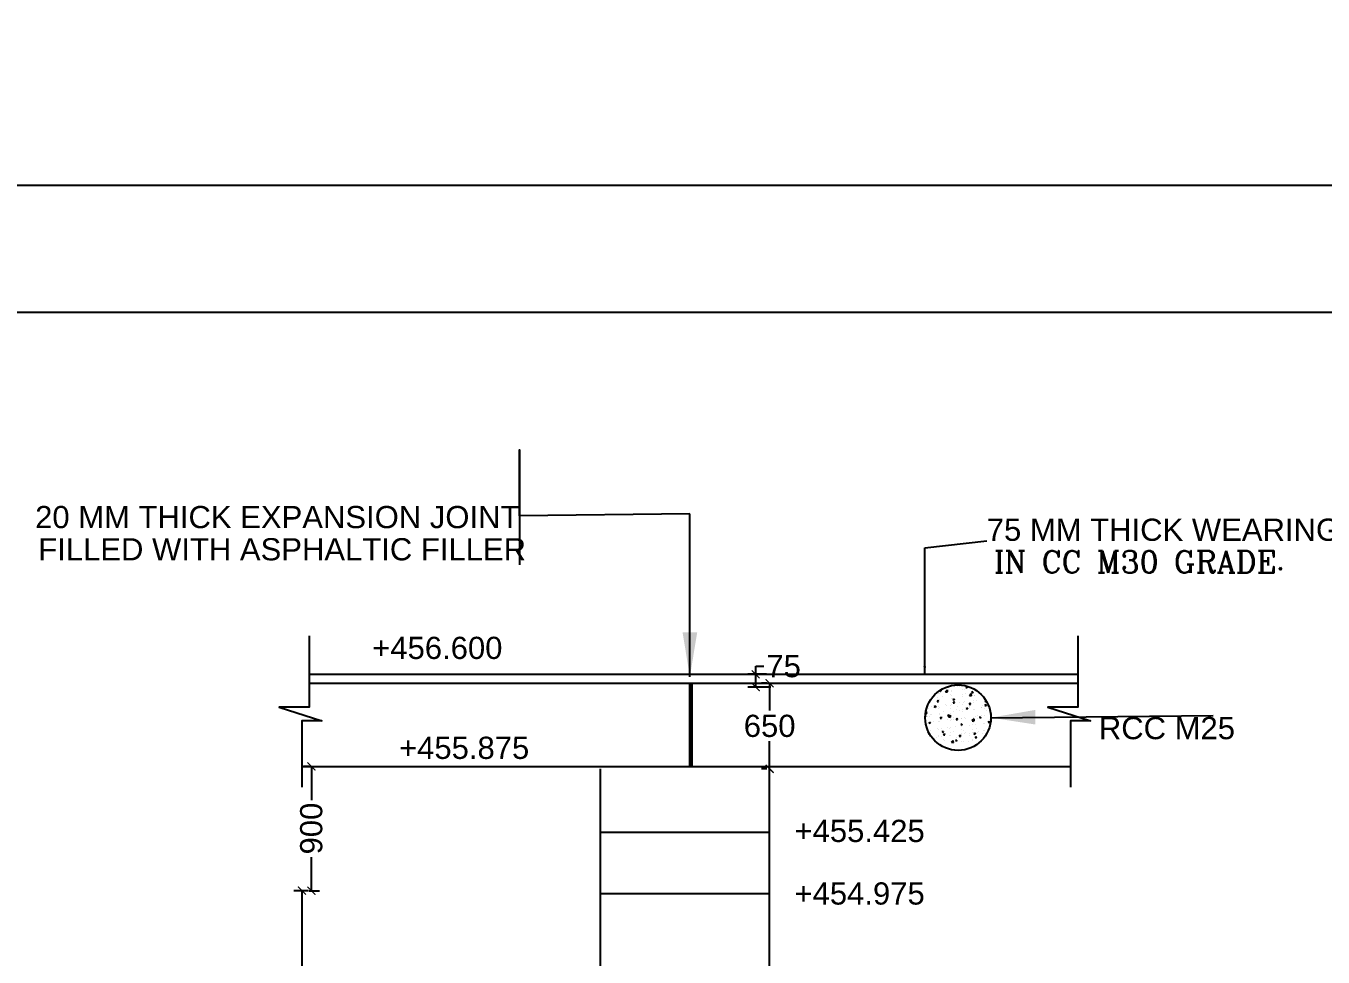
# Model space of a CAD drawing. Header units: inches. Extents: x 408 to 17534, y 396 to 10656.
# Drawn here: x 438.66 to 467.86, y 457.9 to 478.88 of the extents above; entities that cross this region are included whole.
import ezdxf

# ---------------------------------------------------------------- set-up
doc = ezdxf.new("R2010")
doc.units = ezdxf.units.IN
doc.header["$LTSCALE"] = 15
doc.header["$MEASUREMENT"] = 0
for name, color, linetype in [('DIMENSION', 255, 'Continuous'), ('DRAWING', 7, 'Continuous'), ('HATCH', 7, 'Continuous'), ('TEXT', 255, 'Continuous')]:
    doc.layers.add(name, color=color, linetype=linetype)
doc.styles.add('section', font='complex.shx', dxfattribs={"height": 2})
doc.styles.get("Standard").update_dxf_attribs({"font": 'ARIAL_1.TTF'})
doc.styles.add('TIMES NEW ROMAN', font='TIMES_1.TTF')
doc.dimstyles.new('dig', dxfattribs={"dimtxt": 0.1875, "dimasz": 0.18, "dimexe": 0.18, "dimexo": 0.0625, "dimgap": 0.09, "dimtad": 0, "dimtih": 1, "dimtoh": 1, "dimdec": 4, "dimzin": 0, "dimdsep": 46, "dimtxsty": 'Standard', "dimblk": 'ARCHTICK', "dimcen": 0.09, "dimadec": 0, "dimazin": 0, "dimtfac": 1, "dimtdec": 4, "dimtofl": 0, "dimtmove": 0, "dimatfit": 3, "dimldrblk": 'ARCHTICK', "dimfxl": 0, "dimtolj": 1, "dimtzin": 0, "dimarcsym": 0})
doc.dimstyles.new('ISO-25', dxfattribs={"dimtxt": 0.636364, "dimasz": 1, "dimexe": 1.25, "dimexo": 0.625, "dimtad": 0, "dimtih": 1, "dimtoh": 1, "dimlfac": 100, "dimtxsty": 'TIMES NEW ROMAN', "dimcen": 2.5, "dimadec": 0, "dimazin": 0, "dimtfac": 1, "dimtmove": 0, "dimatfit": 3, "dimfxl": 0, "dimarcsym": 0})
doc.dimstyles.get("Standard").update_dxf_attribs({"dimtxt": 0.18, "dimasz": 0.18, "dimexe": 0.18, "dimexo": 0.0625, "dimgap": 0.09, "dimtad": 0, "dimtih": 1, "dimtoh": 1, "dimdec": 4, "dimzin": 0, "dimdsep": 46, "dimtxsty": 'Standard', "dimcen": 0.09, "dimadec": 0, "dimazin": 0, "dimtfac": 1, "dimtdec": 4, "dimtofl": 0, "dimtmove": 0, "dimatfit": 3, "dimfxl": 0, "dimtolj": 1, "dimtzin": 0, "dimarcsym": 0})
picture_1 = doc.add_image_def('image2.jpg', size_in_pixel=(6332, 4524))

# ---------------------------------------------------------------- blocks, each defined once
blk = doc.blocks.new('_ArchTick')
at = {"color": 0, "linetype": 'ByBlock', "const_width": 0.15}
blk.add_lwpolyline([(-0.5, -0.5), (0.5, 0.5)], dxfattribs=at)
blk = doc.blocks.new('*D94')
at = {"layer": 'Defpoints', "color": 0, "ltscale": 0.02}
for p in [(445.099, 462.198), (444.976, 459.398), (445.084, 459.398)]:
    blk.add_point(p, dxfattribs=at)
at = {"layer": 'DIMENSION', "color": 0, "lineweight": -2, "ltscale": 0.02}
for p, q in [((445.037, 462.198), (444.904, 462.198)), ((445.084, 462.198), (445.084, 461.439)), ((445.084, 459.398), (445.084, 460.156)), ((445.038, 459.398), (445.264, 459.398))]:
    blk.add_line(p, q, dxfattribs=at)
at = {"layer": 'DIMENSION', "color": 0, "lineweight": -2, "ltscale": 0.02, "xscale": 0.18, "yscale": 0.18, "zscale": 0.18}
for p, rotation in [((445.084, 462.198), 90), ((445.084, 459.398), 270)]:
    blk.add_blockref('_ArchTick', p, dxfattribs=dict(at, rotation=rotation))
at = {"layer": 'DIMENSION', "color": 0, "ltscale": 0.02, "insert": (445.084, 460.798), "char_height": 0.5, "attachment_point": 5, "rotation": 90}
blk.add_mtext('\\A1;900', dxfattribs=at)
blk = doc.blocks.new('*D90')
at = {"layer": 'Defpoints', "color": 0, "ltscale": 0.02}
for p in [(444.872, 459.398), (445.084, 459.398), (444.793, 442.354)]:
    blk.add_point(p, dxfattribs=at)
at = {"layer": 'DIMENSION', "color": 0, "lineweight": -2, "ltscale": 0.02}
for p, q in [((445.021, 459.398), (444.692, 459.398)), ((444.872, 459.398), (444.872, 451.713)), ((444.872, 442.354), (444.872, 450.039)), ((444.855, 442.354), (445.052, 442.354))]:
    blk.add_line(p, q, dxfattribs=at)
at = {"layer": 'DIMENSION', "color": 0, "lineweight": -2, "ltscale": 0.02, "xscale": 0.18, "yscale": 0.18, "zscale": 0.18}
for p, rotation in [((444.872, 459.398), 90), ((444.872, 442.354), 270)]:
    blk.add_blockref('_ArchTick', p, dxfattribs=dict(at, rotation=rotation))
at = {"layer": 'DIMENSION', "color": 0, "ltscale": 0.02, "insert": (444.872, 450.876), "char_height": 0.5, "attachment_point": 5, "rotation": 90}
blk.add_mtext('\\A1;9316', dxfattribs=at)
blk = doc.blocks.new('*D97')
at = {"layer": 'Defpoints', "color": 0, "ltscale": 0.02}
for p in [(455.403, 464.073), (455.403, 464.073), (455.403, 462.144)]:
    blk.add_point(p, dxfattribs=at)
at = {"layer": 'DIMENSION', "color": 0, "lineweight": -2, "ltscale": 0.02}
for p, q in [((455.34, 464.073), (455.223, 464.073)), ((455.403, 464.073), (455.403, 463.454)), ((455.403, 462.144), (455.403, 462.763)), ((455.34, 462.144), (455.223, 462.144))]:
    blk.add_line(p, q, dxfattribs=at)
at = {"layer": 'DIMENSION', "color": 0, "lineweight": -2, "ltscale": 0.02, "xscale": 0.18, "yscale": 0.18, "zscale": 0.18}
for p, rotation in [((455.403, 464.073), 90), ((455.403, 462.144), 270)]:
    blk.add_blockref('_ArchTick', p, dxfattribs=dict(at, rotation=rotation))
at = {"layer": 'DIMENSION', "color": 0, "ltscale": 0.02, "insert": (455.403, 463.108), "char_height": 0.5, "attachment_point": 5}
blk.add_mtext('\\A1;650', dxfattribs=at)
blk = doc.blocks.new('*D98')
at = {"layer": 'Defpoints', "color": 0, "ltscale": 0.02}
for p in [(455.09, 464.273), (455.396, 464.273), (455.493, 463.983)]:
    blk.add_point(p, dxfattribs=at)
at = {"layer": 'DIMENSION', "color": 0, "lineweight": -2, "ltscale": 0.02}
for p, q in [((455.09, 464.273), (455.09, 464.453)), ((455.09, 464.453), (455.27, 464.453)), ((455.334, 464.273), (454.91, 464.273)), ((455.09, 463.983), (455.09, 464.273)), ((455.43, 463.983), (454.91, 463.983))]:
    blk.add_line(p, q, dxfattribs=at)
at = {"layer": 'DIMENSION', "color": 0, "lineweight": -2, "ltscale": 0.02, "xscale": 0.18, "yscale": 0.18, "zscale": 0.18}
for p, rotation in [((455.09, 464.273), 90), ((455.09, 463.983), 270)]:
    blk.add_blockref('_ArchTick', p, dxfattribs=dict(at, rotation=rotation))
at = {"layer": 'DIMENSION', "color": 0, "ltscale": 0.02, "insert": (455.718, 464.453), "char_height": 0.5, "attachment_point": 5}
blk.add_mtext('\\A1;75', dxfattribs=at)

msp = doc.modelspace()

# ---------------------------------------------------------------- linework, layer by layer
at = {"ltscale": 0.02}
msp.add_lwpolyline([(409.29096, 472.42941), (515.61234, 472.42941), (515.61234, 399.82977), (409.29096, 399.82977)], close=True, dxfattribs=at)
at = {"layer": 'DIMENSION', "ltscale": 0.02}
msp.add_lwpolyline([(449.76849, 467.8396), (449.76849, 469.3286), (449.76849, 466.73567)], dxfattribs=at)
at = {"layer": 'DRAWING', "ltscale": 0.02}
for points in [[(445.03726, 465.13761), (445.03726, 463.53541), (444.35938, 463.53541), (445.32194, 463.22387), (444.87024, 463.22387), (444.87024, 461.72979)], [(462.34394, 465.13761), (462.34394, 463.53541), (461.66606, 463.53541), (462.62862, 463.22387), (462.17692, 463.22387), (462.17692, 461.72979)], [(445.02163, 464.27304), (462.34394, 464.27304)], [(445.02163, 464.07285), (462.34394, 464.07285)], [(453.59583, 464.07285), (453.59583, 462.19816)], [(453.60205, 464.07285), (453.60205, 462.19816)], [(453.60827, 464.07285), (453.60827, 462.19816)], [(453.61449, 464.07285), (453.61449, 462.19816)], [(453.62071, 464.07285), (453.62071, 462.19816)], [(453.62693, 464.07285), (453.62693, 462.19816)], [(453.63315, 464.07285), (453.63315, 462.19816)], [(453.63937, 464.07285), (453.63937, 462.19816)], [(453.64559, 464.07285), (453.64559, 462.19816)], [(453.64559, 464.07285), (453.64559, 462.19816)], [(453.65181, 464.07285), (453.65181, 462.19816)], [(444.87024, 462.19816), (462.17692, 462.19816)], [(451.59125, 442.35434), (451.59125, 462.14401)], [(455.40267, 442.35434), (455.40267, 462.14401)], [(451.59125, 460.71338), (455.40267, 460.71338)], [(451.59125, 459.33493), (455.40267, 459.33493)]]:
    msp.add_lwpolyline(points, dxfattribs=at)
at = {"layer": 'HATCH', "linetype": 'Continuous', "ltscale": 0.02}
for p, q in [((459.20648, 463.82907), (459.20648, 463.82907)), ((459.21662, 463.83546), (459.21662, 463.83546)), ((459.23948, 463.90201), (459.2556, 463.89114)), ((459.2423, 463.86529), (459.2423, 463.86529)), ((459.25582, 463.89085), (459.26463, 463.91708)), ((459.36658, 463.88105), (459.40552, 463.92163)), ((459.36658, 463.88105), (459.41105, 463.87415)), ((459.41127, 463.87387), (459.40575, 463.92135)), ((459.43412, 463.96687), (459.43412, 463.96687)), ((459.47339, 463.81779), (459.47339, 463.81779)), ((459.49195, 463.7946), (459.49195, 463.7946)), ((459.49486, 463.8973), (459.49486, 463.8973)), ((459.50822, 463.88551), (459.50822, 463.88551)), ((459.62348, 463.99181), (459.62348, 463.99181)), ((459.67829, 464.00478), (459.67829, 464.00478)), ((459.7403, 463.80651), (459.7403, 463.80651)), ((459.75455, 463.93479), (459.75455, 463.93479)), ((459.79981, 463.93556), (459.79981, 463.93556)), ((459.80772, 463.83617), (459.80772, 463.83617)), ((459.82424, 463.97419), (459.8343, 463.98618)), ((459.82424, 463.97419), (459.85412, 463.97158)), ((459.85435, 463.97128), (459.85261, 463.98069)), ((459.9002, 463.79829), (459.93914, 463.83888)), ((459.9002, 463.79829), (459.94467, 463.79139)), ((459.93289, 463.85265), (459.93289, 463.85265)), ((459.94489, 463.79111), (459.93937, 463.83859)), ((459.94929, 463.86788), (459.9843, 463.88131)), ((459.94929, 463.86788), (459.97417, 463.8511)), ((459.97439, 463.8508), (459.98453, 463.88102)), ((460.00519, 463.80354), (460.00519, 463.80354)), ((460.00721, 463.79524), (460.00721, 463.79524)), ((458.94763, 463.51769), (458.94763, 463.51769)), ((459.04588, 463.55598), (459.04588, 463.55598)), ((459.10907, 463.54534), (459.14408, 463.55878)), ((459.10907, 463.54534), (459.13394, 463.52857)), ((459.10911, 463.57357), (459.10911, 463.57357)), ((459.13417, 463.52827), (459.1443, 463.55849)), ((459.17105, 463.57246), (459.17105, 463.57246)), ((459.17635, 463.66085), (459.20046, 463.68957)), ((459.17635, 463.66085), (459.20624, 463.65823)), ((459.17741, 463.75319), (459.17741, 463.75319)), ((459.19598, 463.53712), (459.19598, 463.53712)), ((459.20646, 463.65793), (459.20068, 463.68928)), ((459.21454, 463.50641), (459.21454, 463.50641)), ((459.23014, 463.53239), (459.23014, 463.53239)), ((459.23622, 463.69884), (459.23622, 463.69884)), ((459.30258, 463.76967), (459.30258, 463.76967)), ((459.36041, 463.59739), (459.36041, 463.59739)), ((459.37603, 463.56229), (459.37603, 463.56229)), ((459.4827, 463.5644), (459.4827, 463.5644)), ((459.48757, 463.58718), (459.48757, 463.58718)), ((459.48878, 463.73085), (459.48878, 463.73085)), ((459.52918, 463.70661), (459.56419, 463.72005)), ((459.52918, 463.70661), (459.55405, 463.68983)), ((459.53498, 463.62947), (459.55909, 463.6582)), ((459.53498, 463.62947), (459.56487, 463.62686)), ((459.55428, 463.68954), (459.56442, 463.71975)), ((459.56509, 463.62656), (459.55931, 463.6579)), ((459.64294, 463.55102), (459.64294, 463.55102)), ((459.67619, 463.63897), (459.67619, 463.63897)), ((459.74239, 463.60189), (459.74239, 463.60189)), ((459.74847, 463.76834), (459.74847, 463.76834)), ((459.77916, 463.63723), (459.77916, 463.63723)), ((459.80136, 463.65545), (459.80136, 463.65545)), ((459.82764, 463.5053), (459.86265, 463.51874)), ((459.82764, 463.5053), (459.85251, 463.48852)), ((459.85273, 463.48823), (459.86287, 463.51844)), ((459.89361, 463.5981), (459.91772, 463.62682)), ((459.89361, 463.5981), (459.9235, 463.59548)), ((459.89897, 463.52745), (459.89897, 463.52745)), ((459.90985, 463.53974), (459.90985, 463.53974)), ((459.92372, 463.59518), (459.91794, 463.62652)), ((459.99072, 463.68038), (459.99072, 463.68038)), ((459.99911, 463.6371), (459.99911, 463.6371)), ((460.07076, 463.68728), (460.07076, 463.68728)), ((460.17496, 463.52474), (460.17496, 463.52474)), ((460.17676, 463.52846), (460.17676, 463.52846)), ((460.19057, 463.5775), (460.19057, 463.5775)), ((460.24558, 463.50266), (460.24558, 463.50266)), ((460.24775, 463.66657), (460.25603, 463.66975)), ((460.24775, 463.66657), (460.26519, 463.6548)), ((460.25166, 463.66911), (460.25166, 463.66911)), ((460.25224, 463.56672), (460.27635, 463.59545)), ((460.25224, 463.56672), (460.28213, 463.5641)), ((460.28235, 463.56381), (460.27657, 463.59515)), ((460.30013, 463.54122), (460.30013, 463.54122)), ((458.89425, 463.3155), (458.91699, 463.31351)), ((458.89483, 463.32535), (458.9112, 463.34485)), ((458.90255, 463.39348), (458.94372, 463.38709)), ((458.90333, 463.39824), (458.93819, 463.43458)), ((458.91721, 463.31322), (458.91143, 463.34456)), ((458.91434, 463.35878), (458.91434, 463.35878)), ((458.94394, 463.38681), (458.93842, 463.43429)), ((458.96734, 463.33074), (458.96734, 463.33074)), ((458.97342, 463.49719), (458.97342, 463.49719)), ((459.00964, 463.31942), (459.00964, 463.31942)), ((459.02419, 463.37729), (459.02419, 463.37729)), ((459.03951, 463.37526), (459.03951, 463.37526)), ((459.22406, 463.36595), (459.22406, 463.36595)), ((459.22888, 463.40019), (459.22888, 463.40019)), ((459.24573, 463.28475), (459.26983, 463.31348)), ((459.24573, 463.28475), (459.27562, 463.28214)), ((459.27584, 463.28184), (459.27006, 463.31318)), ((459.27655, 463.30814), (459.27655, 463.30814)), ((459.31579, 463.42734), (459.31579, 463.42734)), ((459.40753, 463.34403), (459.44254, 463.35747)), ((459.40753, 463.34403), (459.4324, 463.32726)), ((459.41312, 463.24455), (459.41312, 463.24455)), ((459.43262, 463.32696), (459.44276, 463.35718)), ((459.43287, 463.31123), (459.47181, 463.35182)), ((459.43287, 463.31123), (459.47734, 463.30433)), ((459.47054, 463.23151), (459.47054, 463.23151)), ((459.47756, 463.30405), (459.47204, 463.35153)), ((459.47662, 463.39796), (459.47662, 463.39796)), ((459.48145, 463.49513), (459.48145, 463.49513)), ((459.50674, 463.25236), (459.50674, 463.25236)), ((459.53829, 463.26103), (459.53829, 463.26103)), ((459.54346, 463.29686), (459.54346, 463.29686)), ((459.54465, 463.44176), (459.54465, 463.44176)), ((459.60436, 463.25338), (459.62846, 463.2821)), ((459.60436, 463.25338), (459.63425, 463.25076)), ((459.60738, 463.47739), (459.60738, 463.47739)), ((459.63447, 463.25046), (459.62869, 463.2818)), ((459.66982, 463.45824), (459.66982, 463.45824)), ((459.72765, 463.28596), (459.72765, 463.28596)), ((459.73023, 463.269), (459.73023, 463.269)), ((459.73631, 463.43545), (459.73631, 463.43545)), ((459.74836, 463.48385), (459.74836, 463.48385)), ((459.79833, 463.30241), (459.79833, 463.30241)), ((459.81037, 463.28558), (459.81037, 463.28558)), ((459.85919, 463.48317), (459.85919, 463.48317)), ((459.96299, 463.222), (459.98709, 463.25073)), ((459.96299, 463.222), (459.99288, 463.21938)), ((459.96649, 463.22847), (460.00543, 463.26906)), ((459.96649, 463.22847), (460.01096, 463.22157)), ((459.98695, 463.3042), (459.98695, 463.3042)), ((459.9931, 463.21909), (459.98732, 463.25043)), ((459.99303, 463.47065), (459.99303, 463.47065)), ((460.01118, 463.22129), (460.00566, 463.26877)), ((460.01527, 463.47258), (460.01527, 463.47258)), ((460.04343, 463.32754), (460.04343, 463.32754)), ((460.07728, 463.27431), (460.07728, 463.27431)), ((460.08993, 463.35247), (460.08993, 463.35247)), ((460.12609, 463.30399), (460.1611, 463.31743)), ((460.12609, 463.30399), (460.15096, 463.28722)), ((460.15118, 463.28692), (460.16132, 463.31713)), ((460.1686, 463.34402), (460.1686, 463.34402)), ((460.2395, 463.33621), (460.2395, 463.33621)), ((460.28218, 463.4613), (460.28218, 463.4613)), ((460.32162, 463.19062), (460.34572, 463.21935)), ((460.34419, 463.26303), (460.34419, 463.26303)), ((460.35173, 463.18771), (460.34595, 463.21905)), ((460.35796, 463.36895), (460.35796, 463.36895)), ((458.90798, 463.17805), (458.90798, 463.17805)), ((458.92355, 463.15226), (458.92355, 463.15226)), ((458.95518, 462.99785), (458.95518, 462.99785)), ((458.96126, 463.1643), (458.96126, 463.1643)), ((458.96581, 463.00578), (458.96581, 463.00578)), ((458.96768, 462.95339), (458.98058, 462.96876)), ((458.97519, 462.93839), (458.98636, 462.93742)), ((458.98658, 462.93712), (458.9808, 462.96846)), ((458.98741, 463.18277), (459.02242, 463.19621)), ((458.98741, 463.18277), (459.01229, 463.16599)), ((459.01251, 463.1657), (459.02265, 463.19591)), ((459.01769, 462.99676), (459.01769, 462.99676)), ((459.09734, 463.20298), (459.09734, 463.20298)), ((459.17918, 463.05264), (459.17918, 463.05264)), ((459.2119, 463.03305), (459.2119, 463.03305)), ((459.21515, 463.20231), (459.21515, 463.20231)), ((459.21798, 463.1995), (459.21798, 463.1995)), ((459.28158, 463.04735), (459.28158, 463.04735)), ((459.28461, 462.98548), (459.28461, 462.98548)), ((459.28587, 462.98146), (459.32088, 462.9949)), ((459.28587, 462.98146), (459.31074, 462.96468)), ((459.31096, 462.96439), (459.3211, 462.9946)), ((459.3151, 462.90866), (459.33921, 462.93738)), ((459.34521, 462.90574), (459.33943, 462.93708)), ((459.40675, 463.06383), (459.40675, 463.06383)), ((459.44609, 463.04136), (459.44609, 463.04136)), ((459.46446, 463.06506), (459.46446, 463.06506)), ((459.4861, 462.95403), (459.4861, 462.95403)), ((459.55152, 462.9742), (459.55152, 462.9742)), ((459.59612, 463.08876), (459.59612, 463.08876)), ((459.70598, 463.14273), (459.74099, 463.15616)), ((459.70598, 463.14273), (459.73085, 463.12595)), ((459.713, 463.03009), (459.713, 463.03009)), ((459.71807, 462.9361), (459.71807, 462.9361)), ((459.72415, 463.10255), (459.72415, 463.10255)), ((459.73107, 463.12565), (459.74121, 463.15587)), ((459.77769, 463.00408), (459.77769, 463.00408)), ((459.78036, 462.93312), (459.78036, 462.93312)), ((459.81843, 462.96292), (459.81843, 462.96292)), ((459.90553, 462.9496), (459.90553, 462.9496)), ((459.91189, 463.13033), (459.91189, 463.13033)), ((459.97479, 462.97131), (459.97479, 462.97131)), ((459.97992, 463.01881), (459.97992, 463.01881)), ((459.98087, 463.13776), (459.98087, 463.13776)), ((460.00443, 462.94142), (460.03944, 462.95485)), ((460.00443, 462.94142), (460.0293, 462.92464)), ((460.02953, 462.92434), (460.03966, 462.95456)), ((460.03706, 463.14681), (460.03706, 463.14681)), ((460.06928, 463.05414), (460.06928, 463.05414)), ((460.08534, 462.95165), (460.08534, 462.95165)), ((460.0949, 462.97453), (460.0949, 462.97453)), ((460.18909, 462.94435), (460.18909, 462.94435)), ((460.22643, 463.17174), (460.22643, 463.17174)), ((460.22734, 463.00332), (460.22734, 463.00332)), ((460.23342, 463.16977), (460.23342, 463.16977)), ((460.24683, 463.00753), (460.24683, 463.00753)), ((460.32162, 463.19062), (460.35151, 463.18801)), ((459.07971, 462.79849), (459.07971, 462.79849)), ((459.15005, 462.85014), (459.15005, 462.85014)), ((459.1945, 462.90398), (459.1945, 462.90398)), ((459.20582, 462.86661), (459.20582, 462.86661)), ((459.27522, 462.86662), (459.27522, 462.86662)), ((459.31431, 462.79419), (459.31431, 462.79419)), ((459.31511, 462.90866), (459.34499, 462.90604)), ((459.34662, 462.78721), (459.34662, 462.78721)), ((459.45838, 462.89862), (459.45838, 462.89862)), ((459.46458, 462.89155), (459.46458, 462.89155)), ((459.49916, 462.74141), (459.5381, 462.782)), ((459.49916, 462.74141), (459.54363, 462.73451)), ((459.54385, 462.73423), (459.53833, 462.78171)), ((459.58432, 462.78015), (459.61933, 462.79359)), ((459.58432, 462.78015), (459.60919, 462.76337)), ((459.60591, 462.84425), (459.60591, 462.84425)), ((459.60942, 462.76308), (459.61955, 462.79329)), ((459.61353, 462.77593), (459.61353, 462.77593)), ((459.67374, 462.87728), (459.69784, 462.90601)), ((459.67374, 462.87728), (459.70362, 462.87466)), ((459.70384, 462.87437), (459.69806, 462.90571)), ((459.71199, 462.76966), (459.71199, 462.76966)), ((459.77399, 462.7524), (459.77399, 462.7524)), ((459.88044, 462.76466), (459.88044, 462.76466)), ((459.8975, 462.8943), (459.8975, 462.8943)), ((459.96336, 462.77733), (459.96336, 462.77733)), ((459.96871, 462.80486), (459.96871, 462.80486)), ((460.03237, 462.8459), (460.05647, 462.87463)), ((460.03237, 462.8459), (460.06225, 462.84329)), ((460.06247, 462.84299), (460.05669, 462.87433)), ((460.14735, 462.75338), (460.14735, 462.75338)), ((460.22126, 462.83687), (460.22126, 462.83687))]:
    msp.add_line(p, q, dxfattribs=at)
at = {"layer": 'HATCH', "ltscale": 0.02}
msp.add_circle((459.64655, 463.29525), 0.73815, dxfattribs=at)

# ---------------------------------------------------------------- texts
at = {"insert": (460.45398, 467.05555), "char_height": 0.5, "width": 7.85, "attachment_point": 1, "style": 'section'}
msp.add_mtext('IN CC M30 GRADE.', dxfattribs=at)
at = {"layer": 'DIMENSION', "insert": (449.96203, 478.8763), "char_height": 0.2, "width": 4.8879152, "attachment_point": 1}
msp.add_mtext('\\P ', dxfattribs=at)
at = {"layer": 'TEXT'}
for s, p in [('20 MM THICK EXPANSION JOINT', (438.8647, 467.56396)), ('75 MM THICK WEARING COAT ', (460.2927, 467.27854)), ('FILLED WITH ASPHALTIC FILLER', (438.93533, 466.83867))]:
    msp.add_text(s, height=0.5, dxfattribs=at).set_placement(p)
at = {"layer": 'TEXT', "char_height": 0.5, "width": 3.3849522, "attachment_point": 1}
for s, insert in [('+456.600', (446.45442, 465.1175)), ('RCC M25', (462.81539, 463.31042)), ('+455.875', (447.05788, 462.86631)), ('+455.425', (455.96266, 460.99533)), ('+454.975', (455.96266, 459.58584))]:
    msp.add_mtext(s, dxfattribs=dict(at, insert=insert))

# ---------------------------------------------------------------- dimensions: what is measured, and where the dimension line sits
at = {"layer": 'DIMENSION', "ltscale": 0.02}
for base, p1, p2, text, picture, middle in [((455.09042, 464.27289), (455.49267, 463.98285), (455.3964, 464.27289), '75', '*D98', (455.71836, 464.45289)), ((455.40267, 464.07285), (455.40267, 462.14401), (455.40267, 464.07285), '650', '*D97', (455.40267, 463.10843))]:
    dim = msp.add_linear_dim(base=base, p1=p1, p2=p2, angle=90, text=text, dimstyle='dig', override={"dimtxt": 0.5}, dxfattribs=at)
    dim.commit()
    dim.dimension.update_dxf_attribs({"geometry": picture, "text_midpoint": middle})
for base, p1, p2, text, picture, middle in [((445.08373, 459.39771), (445.09917, 462.19816), (444.97566, 459.39771), '900', '*D94', (445.08373, 460.79794)), ((444.87173, 459.39771), (444.79287, 442.35434), (445.08373, 459.39771), '9316', '*D90', (444.87173, 450.87603))]:
    dim = msp.add_linear_dim(base=base, p1=p1, p2=p2, angle=90, text=text, dimstyle='dig', override={"dimtxt": 0.5}, dxfattribs=at)
    dim.commit()
    dim.dimension.update_dxf_attribs({"geometry": picture, "text_midpoint": middle, "text_rotation": 90})

# ---------------------------------------------------------------- pictures from other files: only their frames are drawn
at = {"ltscale": 0.02}
image = msp.add_image(picture_1, insert=(407.76289, 396.40269), size_in_units=(110.41618, 78.88863), dxfattribs=dict(at, fade=30))
image.dxf.flags = 7

# ---------------------------------------------------------------- leaders
at = {"layer": 'DIMENSION', "ltscale": 0.02}
msp.add_leader([(453.60736, 464.21591), (453.60736, 467.8837), (449.76849, 467.8396)], dimstyle='ISO-25', override={"dimasz": 1, "dimgap": 0.625, "dimtad": 0}, dxfattribs=at)
at = {"layer": 'TEXT', "ltscale": 0.02}
for points, dimstyle, override in [([(458.89498, 464.27304), (458.89498, 467.1175), (460.2927, 467.27854)], 'Standard', {"dimgap": 0.09, "dimtad": 0}), ([(460.3847, 463.29525), (465.39191, 463.34667)], 'ISO-25', {"dimgap": 0.625, "dimtad": 0})]:
    msp.add_leader(points, dimstyle=dimstyle, override=override, dxfattribs=at)

doc.saveas('drawing.dxf')
